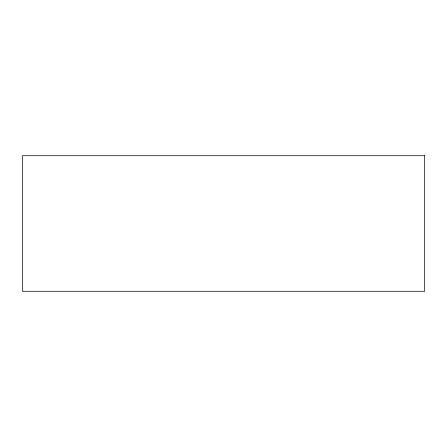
<?xml version="1.0" encoding="UTF-8"?>
<svg xmlns="http://www.w3.org/2000/svg" width="447" height="447" viewBox="0 0 447 447"><rect width="100%" height="100%" fill="white"/><g stroke="black" fill="none" stroke-linecap="round" stroke-linejoin="round"><path stroke-width="0.67" d="M424.65 155.712L22.35 155.712L22.35 291.288L424.65 291.288L424.65 155.712"/></g></svg>
